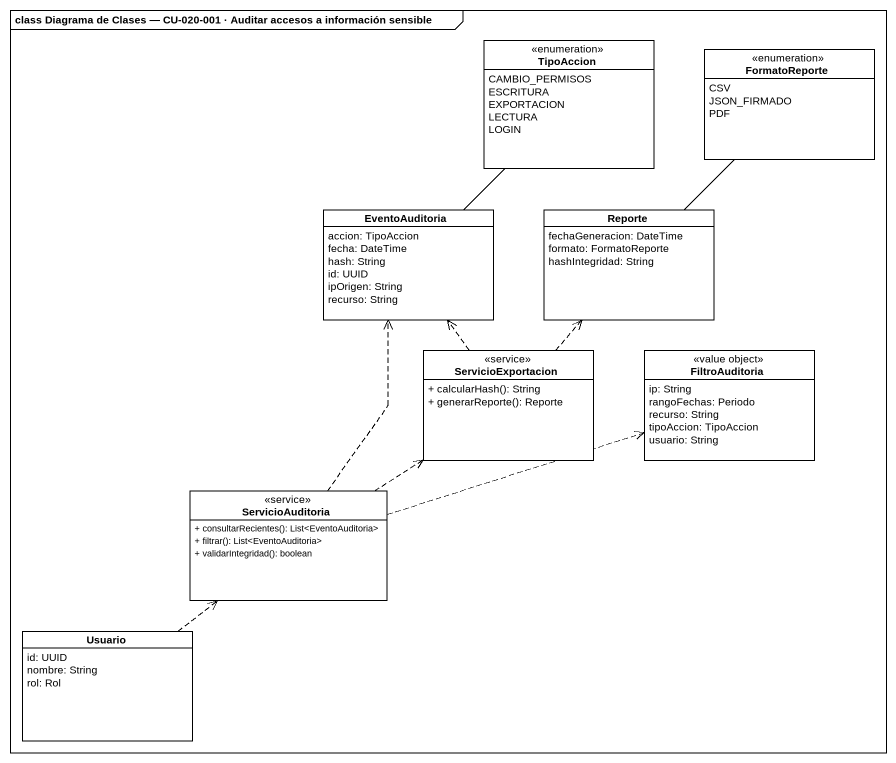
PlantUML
@startuml
mainframe class Diagrama de Clases — CU-020-001 · Auditar accesos a información sensible
hide circle
hide empty members
skinparam classAttributeIconSize 0
enum TipoAccion {
  CAMBIO_PERMISOS
  ESCRITURA
  EXPORTACION
  LECTURA
  LOGIN
}
enum FormatoReporte {
  CSV
  JSON_FIRMADO
  PDF
}
class EventoAuditoria {
  accion: TipoAccion
  fecha: DateTime
  hash: String
  id: UUID
  ipOrigen: String
  recurso: String
}
class Reporte {
  fechaGeneracion: DateTime
  formato: FormatoReporte
  hashIntegridad: String
}
class ServicioExportacion <<service>> {
  + calcularHash(): String
  + generarReporte(): Reporte
}
class FiltroAuditoria <<value object>> {
  ip: String
  rangoFechas: Periodo
  recurso: String
  tipoAccion: TipoAccion
  usuario: String
}
class ServicioAuditoria <<service>> {
  + consultarRecientes(): List<EventoAuditoria>
  + filtrar(): List<EventoAuditoria>
  + validarIntegridad(): boolean
}
class Usuario {
  id: UUID
  nombre: String
  rol: Rol
}
EventoAuditoria -up- TipoAccion
Reporte -up- FormatoReporte
ServicioExportacion .up.> EventoAuditoria
ServicioExportacion .up.> Reporte
ServicioAuditoria .up.> EventoAuditoria
ServicioAuditoria .up.> ServicioExportacion
ServicioAuditoria .right.> FiltroAuditoria
Usuario .up.> ServicioAuditoria
@enduml
